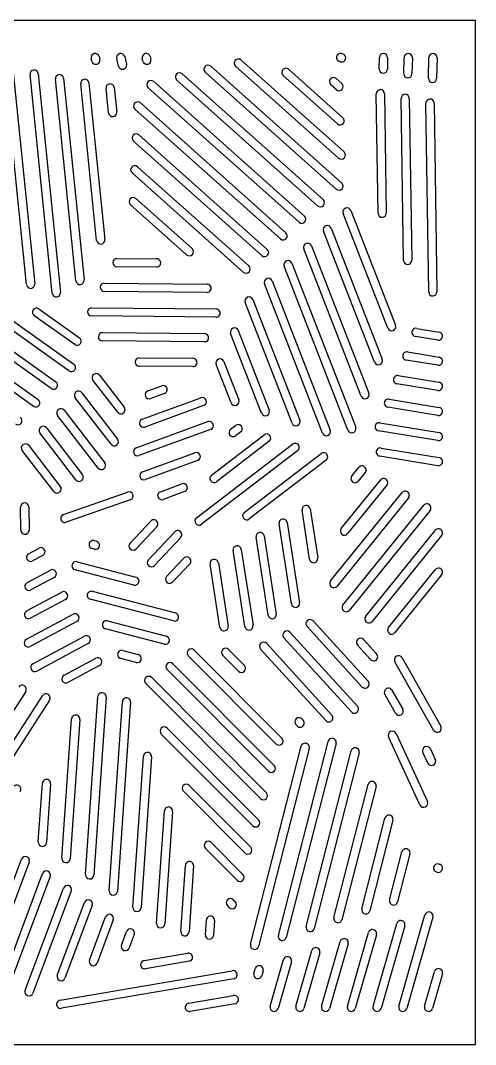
# Model space of a CAD drawing. Header units: inches. Extents: x 0 to 36, y 0 to 31.
# Drawn here: x 22.2 to 36, y 0 to 31 of the extents above; entities that cross this region are included whole.
import ezdxf

# ---------------------------------------------------------------- set-up
doc = ezdxf.new("R2010")
doc.units = ezdxf.units.IN
doc.layers.add('PROFILE', color=1, linetype='Continuous')
doc.layers.add('SLOTS', color=3, linetype='Continuous')

msp = doc.modelspace()

# ---------------------------------------------------------------- linework, layer by layer
at = {"layer": 'PROFILE'}
msp.add_lwpolyline([(0, 0), (36, 0), (36, 31), (0, 31)], close=True, dxfattribs=at)
at = {"layer": 'SLOTS'}
for p, q in [((24.367, 29.768), (24.347, 29.844)), ((24.59, 29.906), (24.609, 29.829)), ((25.178, 29.62), (25.121, 29.844)), ((25.363, 29.906), (25.42, 29.681)), ((25.914, 29.769), (25.895, 29.844)), ((26.137, 29.906), (26.156, 29.831)), ((28.892, 29.802), (32.012, 27.022)), ((31.938, 29.996), (31.971, 29.988)), ((33.076, 29.531), (33.084, 29.878)), ((33.334, 29.872), (33.326, 29.525)), ((33.823, 29.39), (33.834, 29.878)), ((34.084, 29.872), (34.073, 29.385)), ((34.57, 29.249), (34.584, 29.878)), ((34.834, 29.872), (34.82, 29.244)), ((22.387, 23.003), (21.727, 29.504)), ((21.975, 29.529), (22.636, 23.028)), ((27.975, 29.615), (31.941, 26.081)), ((31.846, 26.836), (28.726, 29.615)), ((30.334, 29.522), (31.978, 28.057)), ((31.909, 29.746), (31.877, 29.754)), ((23.167, 22.744), (22.495, 29.364)), ((22.743, 29.389), (23.416, 22.769)), ((23.883, 23.119), (23.263, 29.224)), ((23.511, 29.249), (24.131, 23.144)), ((26.242, 29.15), (30.814, 25.076)), ((31.211, 25.392), (26.942, 29.196)), ((27.108, 29.382), (31.377, 25.579)), ((31.775, 25.895), (27.808, 29.428)), ((31.812, 27.871), (30.168, 29.335)), ((31.777, 29.241), (31.944, 29.092)), ((24.512, 24.343), (24.031, 29.084)), ((24.28, 29.109), (24.761, 24.368)), ((24.874, 28.204), (24.799, 28.944)), ((25.048, 28.969), (25.123, 28.229)), ((30.648, 24.89), (26.076, 28.963)), ((31.777, 28.906), (31.61, 29.055)), ((33.044, 25.164), (32.99, 28.779)), ((33.239, 28.783), (33.294, 25.168)), ((33.815, 23.738), (33.742, 28.638)), ((33.992, 28.641), (34.065, 23.742)), ((30.084, 24.387), (25.675, 28.315)), ((25.841, 28.502), (30.251, 24.574)), ((34.58, 22.783), (34.494, 28.496)), ((34.744, 28.5), (34.829, 22.787)), ((29.521, 23.885), (25.63, 27.351)), ((25.796, 27.538), (29.687, 24.071)), ((28.957, 23.382), (25.585, 26.387)), ((25.751, 26.574), (29.124, 23.569)), ((27.238, 23.909), (25.539, 25.423)), ((25.705, 25.61), (27.405, 24.096)), ((33.342, 21.686), (31.988, 25.157)), ((32.22, 25.248), (33.575, 21.777)), ((32.939, 20.656), (31.39, 24.625)), ((31.623, 24.715), (33.172, 20.746)), ((31.026, 24.183), (32.769, 19.715)), ((32.536, 19.625), (30.793, 24.092)), ((25.129, 23.796), (26.332, 23.785)), ((30.429, 23.65), (32.366, 18.685)), ((18.543, 23.428), (23.277, 20.061)), ((26.33, 23.535), (25.127, 23.546)), ((32.133, 18.594), (30.196, 23.559)), ((23.132, 19.857), (18.399, 23.225)), ((20.336, 23.073), (23.818, 20.597)), ((24.745, 23.05), (27.861, 23.02)), ((31.362, 18.508), (29.599, 23.027)), ((29.832, 23.117), (31.594, 18.599)), ((23.673, 20.393), (20.191, 22.87)), ((27.859, 22.77), (24.743, 22.8)), ((30.438, 18.811), (29.015, 22.46)), ((29.248, 22.551), (30.671, 18.902)), ((23.85, 21.188), (22.618, 22.064)), ((22.763, 22.267), (23.995, 21.391)), ((28.131, 22.017), (24.359, 22.054)), ((24.361, 22.304), (28.133, 22.267)), ((19.508, 21.822), (22.737, 19.525)), ((22.592, 19.321), (19.363, 21.618)), ((24.69, 21.55), (27.783, 21.52)), ((29.515, 19.115), (28.575, 21.523)), ((28.808, 21.614), (29.747, 19.206)), ((34.855, 21.322), (34.175, 21.433)), ((34.215, 21.68), (34.895, 21.568)), ((27.781, 21.27), (24.688, 21.3)), ((25.807, 20.79), (27.433, 20.774)), ((33.936, 20.966), (34.895, 20.808)), ((27.431, 20.524), (25.804, 20.54)), ((28.588, 19.427), (28.136, 20.586)), ((28.369, 20.677), (28.821, 19.518)), ((34.855, 20.562), (33.896, 20.719)), ((24.598, 20.263), (25.349, 19.292)), ((33.657, 20.252), (34.895, 20.048)), ((25.151, 19.139), (24.401, 20.111)), ((26.068, 19.791), (26.487, 19.944)), ((34.855, 19.802), (33.616, 20.005)), ((24.951, 18.171), (23.864, 19.578)), ((24.062, 19.731), (25.148, 18.324)), ((25.889, 18.928), (27.672, 19.577)), ((26.573, 19.709), (26.153, 19.556)), ((33.378, 19.537), (34.895, 19.288)), ((27.757, 19.342), (25.975, 18.693)), ((34.855, 19.042), (33.337, 19.291)), ((24.558, 17.452), (23.327, 19.046)), ((23.525, 19.199), (24.756, 17.605)), ((22.989, 18.667), (24.083, 17.249)), ((25.711, 18.065), (27.884, 18.856)), ((27.969, 18.621), (25.796, 17.83)), ((28.575, 18.626), (28.727, 18.742)), ((33.099, 18.823), (34.895, 18.528)), ((23.885, 17.096), (22.791, 18.514)), ((27.994, 17.237), (29.591, 18.458)), ((28.879, 18.544), (28.727, 18.427)), ((34.855, 18.282), (33.058, 18.577)), ((23.213, 16.74), (22.254, 17.981)), ((22.452, 18.134), (23.411, 16.893)), ((27.541, 15.947), (30.454, 18.174)), ((29.743, 18.26), (28.146, 17.038)), ((33.136, 18.057), (34.895, 17.768)), ((25.905, 17.337), (27.49, 17.914)), ((27.575, 17.679), (25.991, 17.103)), ((30.606, 17.976), (27.693, 15.748)), ((28.986, 16.108), (31.318, 17.891)), ((31.47, 17.692), (29.138, 15.909)), ((34.855, 17.522), (33.095, 17.81)), ((32.25, 17.211), (32.46, 17.47)), ((31.928, 15.622), (33.116, 17.088)), ((32.654, 17.312), (32.444, 17.053)), ((26.444, 16.735), (27.095, 16.972)), ((33.31, 16.931), (32.122, 15.465)), ((23.51, 16.045), (25.451, 16.723)), ((25.533, 16.487), (23.593, 15.809)), ((27.181, 16.738), (26.53, 16.501)), ((31.607, 14.034), (33.772, 16.706)), ((33.966, 16.549), (31.801, 13.877)), ((22.217, 15.572), (22.209, 16.269)), ((22.459, 16.272), (22.467, 15.575)), ((30.968, 14.691), (30.739, 16.173)), ((30.986, 16.212), (31.215, 14.729)), ((31.98, 13.304), (34.428, 16.325)), ((34.622, 16.168), (32.174, 13.146)), ((25.524, 15.18), (26.155, 15.847)), ((26.336, 15.675), (25.706, 15.008)), ((26.08, 14.676), (26.878, 15.52)), ((30.418, 13.337), (30.043, 15.766)), ((30.29, 15.804), (30.665, 13.375)), ((32.67, 12.965), (34.778, 15.565)), ((24.439, 15.254), (24.508, 15.236)), ((27.06, 15.349), (26.262, 14.504)), ((29.712, 12.994), (29.347, 15.359)), ((29.594, 15.397), (29.959, 13.032)), ((34.972, 15.408), (32.865, 12.807)), ((22.449, 14.858), (22.766, 15.028)), ((24.445, 14.994), (24.376, 15.012)), ((29.006, 12.652), (28.651, 14.952)), ((28.898, 14.99), (29.253, 12.69)), ((22.884, 14.808), (22.568, 14.638)), ((23.92, 14.614), (25.705, 14.15)), ((26.635, 14.172), (27.154, 14.72)), ((28.202, 14.583), (28.498, 12.665)), ((22.4, 13.981), (23.11, 14.362)), ((25.642, 13.908), (23.857, 14.372)), ((27.336, 14.549), (26.817, 14)), ((28.251, 12.627), (27.955, 14.545)), ((33.361, 12.626), (34.778, 14.374)), ((23.228, 14.141), (22.518, 13.761)), ((34.972, 14.217), (33.555, 12.468)), ((22.39, 13.125), (23.454, 13.695)), ((24.381, 13.719), (26.902, 13.064)), ((23.572, 13.475), (22.509, 12.904)), ((26.839, 12.822), (24.318, 13.477)), ((22.381, 12.268), (23.798, 13.028)), ((23.916, 12.808), (22.499, 12.048)), ((24.843, 12.824), (26.627, 12.36)), ((31.075, 12.821), (32.742, 10.997)), ((26.564, 12.118), (24.78, 12.582)), ((30.372, 12.48), (32.419, 10.238)), ((32.557, 10.828), (30.891, 12.653)), ((22.578, 11.523), (24.142, 12.362)), ((24.26, 12.141), (22.697, 11.303)), ((29.668, 12.138), (31.644, 9.974)), ((32.235, 10.069), (30.187, 12.311)), ((32.816, 11.657), (32.418, 12.092)), ((32.603, 12.261), (33.001, 11.825)), ((25.305, 11.929), (25.773, 11.807)), ((27.469, 11.941), (30.132, 9.272)), ((28.814, 11.301), (28.335, 11.781)), ((28.512, 11.958), (28.991, 11.478)), ((31.459, 9.806), (29.483, 11.969)), ((23.523, 11.179), (24.486, 11.695)), ((24.604, 11.475), (23.641, 10.958)), ((25.71, 11.565), (25.242, 11.687)), ((26.825, 11.525), (29.895, 8.448)), ((29.955, 9.096), (27.292, 11.765)), ((34.728, 9.515), (33.555, 11.583)), ((33.773, 11.706), (34.945, 9.638)), ((29.718, 8.271), (26.648, 11.348)), ((29.481, 7.447), (26.004, 10.932)), ((26.181, 11.109), (29.658, 7.623)), ((22.362, 10.686), (20.311, 7.517)), ((20.756, 7.284), (22.875, 10.558)), ((33.573, 10.031), (33.249, 10.603)), ((33.466, 10.726), (33.791, 10.154)), ((23.085, 10.422), (20.966, 7.148)), ((24.177, 5.147), (24.552, 10.53)), ((24.801, 10.513), (24.427, 5.129)), ((24.895, 4.654), (25.293, 10.379)), ((25.542, 10.361), (25.144, 4.636)), ((23.46, 5.64), (23.753, 9.857)), ((24.002, 9.84), (23.709, 5.622)), ((30.589, 9.647), (30.555, 9.684)), ((30.74, 9.852), (30.773, 9.815)), ((29.245, 6.622), (26.473, 9.4)), ((26.65, 9.576), (29.422, 6.799)), ((34.312, 7.253), (33.362, 9.311)), ((33.589, 9.416), (34.539, 7.358)), ((29.177, 3.034), (30.716, 9.028)), ((30.021, 3.303), (31.528, 9.177)), ((31.77, 9.114), (30.263, 3.241)), ((25.612, 4.161), (25.93, 8.727)), ((26.179, 8.71), (25.862, 4.144)), ((30.958, 8.966), (29.419, 2.972)), ((30.864, 3.572), (32.229, 8.888)), ((32.471, 8.826), (31.106, 3.51)), ((34.553, 8.521), (34.403, 8.845)), ((34.63, 8.95), (34.78, 8.626)), ((22.742, 6.133), (22.866, 7.911)), ((23.115, 7.894), (22.991, 6.115)), ((27.318, 7.846), (29.185, 5.974)), ((31.707, 3.841), (32.741, 7.869)), ((32.983, 7.807), (31.949, 3.779)), ((29.008, 5.798), (27.141, 7.669)), ((26.33, 3.668), (26.567, 7.076)), ((26.816, 7.058), (26.579, 3.651)), ((32.551, 4.11), (33.254, 6.85)), ((33.496, 6.788), (32.793, 4.047)), ((28.771, 4.973), (27.808, 5.938)), ((27.985, 6.115), (28.948, 5.15)), ((20.829, 1.868), (22.237, 5.611)), ((33.394, 4.378), (33.767, 5.83)), ((34.009, 5.768), (33.636, 4.316)), ((22.471, 5.523), (21.063, 1.78)), ((27.064, 3.422), (27.204, 5.424)), ((27.453, 5.407), (27.314, 3.405)), ((34.883, 5.463), (34.91, 5.455)), ((21.548, 1.649), (22.873, 5.173)), ((23.107, 5.085), (21.782, 1.561)), ((34.84, 5.215), (34.813, 5.223)), ((22.346, 1.641), (23.51, 4.736)), ((23.744, 4.648), (22.58, 1.553)), ((28.652, 4.384), (28.711, 4.325)), ((23.319, 2.098), (24.147, 4.298)), ((24.381, 4.21), (23.553, 2.01)), ((28.534, 4.149), (28.475, 4.208)), ((24.292, 2.555), (24.784, 3.861)), ((25.018, 3.773), (24.526, 2.467)), ((27.809, 3.322), (27.841, 3.773)), ((28.09, 3.755), (28.059, 3.304)), ((33.674, 1.159), (34.467, 3.924)), ((34.707, 3.855), (33.915, 1.091)), ((25.266, 3.012), (25.42, 3.423)), ((32.894, 1.159), (33.612, 3.664)), ((33.852, 3.595), (33.134, 1.091)), ((25.654, 3.335), (25.5, 2.924)), ((31.334, 1.159), (31.895, 3.116)), ((32.114, 1.159), (32.753, 3.39)), ((32.994, 3.321), (32.354, 1.091)), ((30.554, 1.159), (31.036, 2.843)), ((32.135, 3.047), (31.574, 1.091)), ((25.95, 2.539), (27.276, 2.765)), ((27.318, 2.519), (25.992, 2.292)), ((29.773, 1.159), (30.177, 2.569)), ((30.418, 2.5), (30.014, 1.091)), ((31.276, 2.774), (30.794, 1.091)), ((23.402, 1.342), (28.626, 2.235)), ((29.278, 2.152), (29.319, 2.295)), ((29.559, 2.226), (29.518, 2.084)), ((34.455, 1.159), (34.755, 2.207)), ((28.668, 1.989), (23.444, 1.096)), ((34.995, 2.138), (34.695, 1.091)), ((27.303, 1.248), (28.664, 1.481)), ((28.706, 1.234), (27.345, 1.002))]:
    msp.add_line(p, q, dxfattribs=at)
for centre, start, end in [((24.468, 29.875), 14.2651, 194.2651), ((24.488, 29.798), 194.2651, 374.2651), ((25.242, 29.875), 14.2651, 194.2651), ((26.016, 29.875), 14.2651, 194.2651), ((26.035, 29.8), 194.2651, 374.2651), ((28.809, 29.709), 48.3016, 228.3016), ((31.908, 29.875), 75.7781, 255.7781), ((31.94, 29.867), -104.2219, 75.7781), ((33.209, 29.875), -1.2977, 178.7023), ((33.959, 29.875), -1.2977, 178.7023), ((34.709, 29.875), -1.2977, 178.7023), ((22.619, 29.376), 5.7987, 185.7987), ((25.299, 29.651), 194.2651, 374.2651), ((27.891, 29.522), 48.3016, 228.3016), ((30.251, 29.428), 48.3016, 228.3016), ((33.201, 29.528), -181.2977, -1.2977), ((23.387, 29.237), 5.7987, 185.7987), ((24.155, 29.097), 5.7987, 185.7987), ((26.159, 29.056), 48.3016, 228.3016), ((27.025, 29.289), 48.3016, 228.3016), ((31.693, 29.148), 48.3016, 228.3016), ((33.948, 29.387), -181.2977, -1.2977), ((34.695, 29.247), -181.2977, -1.2977), ((24.923, 28.957), 5.7987, 185.7987), ((31.86, 28.999), 228.3016, 408.3016), ((33.114, 28.781), 0.8582, 180.8582), ((25.758, 28.409), 48.3016, 228.3016), ((33.867, 28.64), 0.8582, 180.8582), ((34.619, 28.498), 0.8582, 180.8582), ((24.998, 28.216), -174.2013, 5.7987), ((31.895, 27.964), 228.3016, 408.3016), ((25.713, 27.445), 48.3016, 228.3016), ((31.929, 26.929), 228.3016, 408.3016), ((25.668, 26.48), 48.3016, 228.3016), ((31.858, 25.988), 228.3016, 408.3016), ((25.622, 25.516), 48.3016, 228.3016), ((31.294, 25.486), 228.3016, 408.3016), ((32.104, 25.203), 21.3118, 201.3118), ((33.169, 25.166), 180.8582, 360.8582), ((30.731, 24.983), 228.3016, 408.3016), ((30.167, 24.48), 228.3016, 408.3016), ((31.507, 24.67), 21.3118, 201.3118), ((24.637, 24.355), -174.2013, 5.7987), ((30.91, 24.137), 21.3118, 201.3118), ((27.321, 24.003), 228.3016, 408.3016), ((29.604, 23.978), 228.3016, 408.3016), ((25.128, 23.671), 89.4409, 269.4409), ((26.331, 23.66), -90.5591, 89.4409), ((29.041, 23.475), 228.3016, 408.3016), ((30.312, 23.605), 21.3118, 201.3118), ((33.94, 23.74), 180.8582, 360.8582), ((22.511, 23.015), -174.2013, 5.7987), ((24.007, 23.132), -174.2013, 5.7987), ((24.744, 22.925), 89.4409, 269.4409), ((27.86, 22.895), -90.5591, 89.4409), ((29.715, 23.072), 21.3118, 201.3118), ((23.291, 22.756), -174.2013, 5.7987), ((29.131, 22.505), 21.3118, 201.3118), ((34.704, 22.785), 180.8582, 360.8582), ((22.691, 22.165), 54.5727, 234.5727), ((24.36, 22.179), 89.4409, 269.4409), ((28.132, 22.142), -90.5591, 89.4409), ((33.458, 21.732), 201.3118, 381.3118), ((23.922, 21.29), 234.5727, 414.5727), ((24.689, 21.425), 89.4409, 269.4409), ((27.782, 21.395), -90.5591, 89.4409), ((28.692, 21.568), 21.3118, 201.3118), ((34.195, 21.557), 80.6754, 260.6754), ((34.875, 21.445), 260.6754, 440.6754), ((25.805, 20.665), 89.4409, 269.4409), ((27.432, 20.649), -90.5591, 89.4409), ((33.916, 20.843), 80.6754, 260.6754), ((34.875, 20.685), 260.6754, 440.6754), ((23.745, 20.495), 234.5727, 414.5727), ((28.252, 20.631), 21.3118, 201.3118), ((33.055, 20.701), 201.3118, 381.3118), ((24.5, 20.187), 37.671, 217.671), ((33.637, 20.128), 80.6754, 260.6754), ((23.205, 19.959), 234.5727, 414.5727), ((26.53, 19.826), -70.0033, 109.9967), ((34.875, 19.925), 260.6754, 440.6754), ((23.963, 19.655), 37.671, 217.671), ((26.11, 19.674), -250.0033, -70.0033), ((27.715, 19.459), -70.0033, 109.9967), ((32.652, 19.67), 201.3118, 381.3118), ((33.358, 19.414), 80.6754, 260.6754), ((22.664, 19.423), 234.5727, 414.5727), ((23.426, 19.122), 37.671, 217.671), ((25.25, 19.215), 217.671, 397.671), ((28.704, 19.473), 201.3118, 381.3118), ((34.875, 19.165), 260.6754, 440.6754), ((22.124, 18.887), 234.5727, 414.5727), ((25.932, 18.81), -250.0033, -70.0033), ((29.631, 19.16), 201.3118, 381.3118), ((22.89, 18.59), 37.671, 217.671), ((27.927, 18.738), -70.0033, 109.9967), ((28.651, 18.526), -232.5973, -52.5973), ((28.803, 18.643), -52.5973, 127.4027), ((30.554, 18.857), 201.3118, 381.3118), ((32.249, 18.639), 201.3118, 381.3118), ((33.078, 18.7), 80.6754, 260.6754), ((25.049, 18.247), 217.671, 397.671), ((29.667, 18.359), -52.5973, 127.4027), ((31.478, 18.553), 201.3118, 381.3118), ((34.875, 18.405), 260.6754, 440.6754), ((22.353, 18.058), 37.671, 217.671), ((25.753, 17.947), -250.0033, -70.0033), ((30.53, 18.075), -52.5973, 127.4027), ((33.115, 17.934), 80.6754, 260.6754), ((27.532, 17.797), -70.0033, 109.9967), ((31.394, 17.791), -52.5973, 127.4027), ((34.875, 17.645), 260.6754, 440.6754), ((24.657, 17.528), 217.671, 397.671), ((32.557, 17.391), -39.0214, 140.9786), ((23.984, 17.172), 217.671, 397.671), ((25.948, 17.22), -250.0033, -70.0033), ((28.07, 17.138), -232.5973, -52.5973), ((32.347, 17.132), 140.9786, 320.9786), ((33.213, 17.009), -39.0214, 140.9786), ((23.312, 16.817), 217.671, 397.671), ((27.138, 16.855), -70.0033, 109.9967), ((33.869, 16.628), -39.0214, 140.9786), ((25.492, 16.605), -70.7469, 109.2531), ((26.487, 16.618), -250.0033, -70.0033), ((22.334, 16.271), 0.7325, 180.7325), ((30.862, 16.193), 8.775, 188.775), ((34.525, 16.246), -39.0214, 140.9786), ((23.551, 15.927), -250.7469, -70.7469), ((26.245, 15.761), -43.3851, 136.6149), ((27.617, 15.847), -232.5973, -52.5973), ((29.062, 16.008), -232.5973, -52.5973), ((30.166, 15.785), 8.775, 188.775), ((22.342, 15.573), -179.2675, 0.7325), ((26.969, 15.435), -43.3851, 136.6149), ((29.47, 15.378), 8.775, 188.775), ((32.025, 15.544), 140.9786, 320.9786), ((34.875, 15.487), -39.0214, 140.9786), ((24.407, 15.133), 75.4219, 255.4219), ((24.476, 15.115), -104.5781, 75.4219), ((22.825, 14.918), -61.7957, 118.2043), ((25.615, 15.094), 136.6149, 316.6149), ((28.774, 14.971), 8.775, 188.775), ((22.509, 14.748), -241.7957, -61.7957), ((23.888, 14.493), 75.4219, 255.4219), ((26.171, 14.59), 136.6149, 316.6149), ((27.245, 14.635), -43.3851, 136.6149), ((28.078, 14.564), 8.775, 188.775), ((31.091, 14.71), -171.225, 8.775), ((23.169, 14.251), -61.7957, 118.2043), ((34.875, 14.295), -39.0214, 140.9786), ((22.459, 13.871), -241.7957, -61.7957), ((25.673, 14.029), -104.5781, 75.4219), ((26.726, 14.086), 136.6149, 316.6149), ((31.704, 13.956), 140.9786, 320.9786), ((23.513, 13.585), -61.7957, 118.2043), ((24.35, 13.598), 75.4219, 255.4219), ((30.541, 13.356), -171.225, 8.775), ((22.449, 13.014), -241.7957, -61.7957), ((23.857, 12.918), -61.7957, 118.2043), ((26.87, 12.943), -104.5781, 75.4219), ((29.835, 13.013), -171.225, 8.775), ((32.077, 13.225), 140.9786, 320.9786), ((24.812, 12.703), 75.4219, 255.4219), ((30.983, 12.737), 42.4039, 222.4039), ((32.767, 12.886), 140.9786, 320.9786), ((28.374, 12.646), -171.225, 8.775), ((29.129, 12.671), -171.225, 8.775), ((30.279, 12.395), 42.4039, 222.4039), ((33.458, 12.547), 140.9786, 320.9786), ((22.44, 12.158), -241.7957, -61.7957), ((24.201, 12.252), -61.7957, 118.2043), ((26.596, 12.239), -104.5781, 75.4219), ((29.576, 12.054), 42.4039, 222.4039), ((32.511, 12.177), 42.4039, 222.4039), ((25.273, 11.808), 75.4219, 255.4219), ((25.741, 11.686), -104.5781, 75.4219), ((27.38, 11.853), 44.9384, 224.9384), ((28.424, 11.869), 44.9384, 224.9384), ((32.908, 11.741), -137.5961, 42.4039), ((22.637, 11.413), -241.7957, -61.7957), ((24.545, 11.585), -61.7957, 118.2043), ((26.736, 11.437), 44.9384, 224.9384), ((28.902, 11.389), 224.9384, 404.9384), ((33.664, 11.645), 29.5463, 209.5463), ((23.582, 11.069), -241.7957, -61.7957), ((22.257, 10.753), -32.9166, 147.0834), ((26.092, 11.02), 44.9384, 224.9384), ((32.649, 10.913), -137.5961, 42.4039), ((22.98, 10.49), -32.9166, 147.0834), ((24.676, 10.522), -3.9792, 176.0208), ((33.357, 10.665), 29.5463, 209.5463), ((25.418, 10.37), -3.9792, 176.0208), ((32.327, 10.153), -137.5961, 42.4039), ((23.878, 9.848), -3.9792, 176.0208), ((31.552, 9.89), -137.5961, 42.4039), ((33.682, 10.092), 209.5463, 389.5463), ((26.562, 9.488), 44.9384, 224.9384), ((30.648, 9.768), 42.4039, 222.4039), ((30.681, 9.731), -137.5961, 42.4039), ((34.836, 9.576), 209.5463, 389.5463), ((33.475, 9.363), 24.7964, 204.7964), ((30.043, 9.184), 224.9384, 404.9384), ((30.837, 8.997), -14.3964, 165.6036), ((31.649, 9.146), -14.3964, 165.6036), ((34.517, 8.898), 24.7964, 204.7964), ((26.055, 8.719), -3.9792, 176.0208), ((32.35, 8.857), -14.3964, 165.6036), ((29.807, 8.36), 224.9384, 404.9384), ((34.666, 8.574), 204.7964, 384.7964), ((22.089, 7.732), -32.9166, 147.0834), ((22.991, 7.903), -3.9792, 176.0208), ((27.229, 7.757), 44.9384, 224.9384), ((32.862, 7.838), -14.3964, 165.6036), ((29.57, 7.535), 224.9384, 404.9384), ((26.691, 7.067), -3.9792, 176.0208), ((34.426, 7.306), 204.7964, 384.7964), ((33.375, 6.819), -14.3964, 165.6036), ((29.333, 6.71), 224.9384, 404.9384), ((22.867, 6.124), 176.0208, 356.0208), ((27.897, 6.027), 44.9384, 224.9384), ((29.096, 5.886), 224.9384, 404.9384), ((33.888, 5.799), -14.3964, 165.6036), ((22.354, 5.567), -20.6109, 159.3891), ((23.584, 5.631), 176.0208, 356.0208), ((27.328, 5.416), -3.9792, 176.0208), ((34.848, 5.343), 73.8676, 253.8676), ((34.875, 5.335), -106.1324, 73.8676), ((22.99, 5.129), -20.6109, 159.3891), ((24.302, 5.138), 176.0208, 356.0208), ((28.86, 5.061), 224.9384, 404.9384), ((23.627, 4.692), -20.6109, 159.3891), ((25.019, 4.645), 176.0208, 356.0208), ((24.264, 4.254), -20.6109, 159.3891), ((28.564, 4.296), 44.9384, 224.9384), ((33.515, 4.347), 165.6036, 345.6036), ((25.737, 4.152), 176.0208, 356.0208), ((28.623, 4.237), 224.9384, 404.9384), ((32.672, 4.078), 165.6036, 345.6036), ((24.901, 3.817), -20.6109, 159.3891), ((27.965, 3.764), -3.9792, 176.0208), ((31.828, 3.81), 165.6036, 345.6036), ((33.732, 3.629), -15.9953, 164.0047), ((34.587, 3.889), -15.9953, 164.0047), ((25.537, 3.379), -20.6109, 159.3891), ((26.454, 3.659), 176.0208, 356.0208), ((27.189, 3.413), 176.0208, 356.0208), ((30.985, 3.541), 165.6036, 345.6036), ((32.874, 3.356), -15.9953, 164.0047), ((27.934, 3.313), 176.0208, 356.0208), ((30.142, 3.272), 165.6036, 345.6036), ((32.015, 3.082), -15.9953, 164.0047), ((25.383, 2.968), 159.3891, 339.3891), ((29.298, 3.003), 165.6036, 345.6036), ((31.156, 2.808), -15.9953, 164.0047), ((24.409, 2.511), 159.3891, 339.3891), ((25.971, 2.415), 99.6972, 279.6972), ((27.297, 2.642), -80.3028, 99.6972), ((30.297, 2.534), -15.9953, 164.0047), ((28.647, 2.112), -80.3028, 99.6972), ((29.439, 2.261), -15.9953, 164.0047), ((34.875, 2.173), -15.9953, 164.0047), ((23.436, 2.054), 159.3891, 339.3891), ((29.398, 2.118), -195.9953, -15.9953), ((22.463, 1.597), 159.3891, 339.3891), ((23.423, 1.219), 99.6972, 279.6972), ((27.324, 1.125), 99.6972, 279.6972), ((28.685, 1.358), -80.3028, 99.6972), ((29.893, 1.125), -195.9953, -15.9953), ((30.674, 1.125), -195.9953, -15.9953), ((31.454, 1.125), -195.9953, -15.9953), ((32.234, 1.125), -195.9953, -15.9953), ((33.014, 1.125), -195.9953, -15.9953), ((33.794, 1.125), -195.9953, -15.9953), ((34.575, 1.125), -195.9953, -15.9953)]:
    msp.add_arc(centre, 0.125, start, end, dxfattribs=at)

doc.saveas('drawing.dxf')
